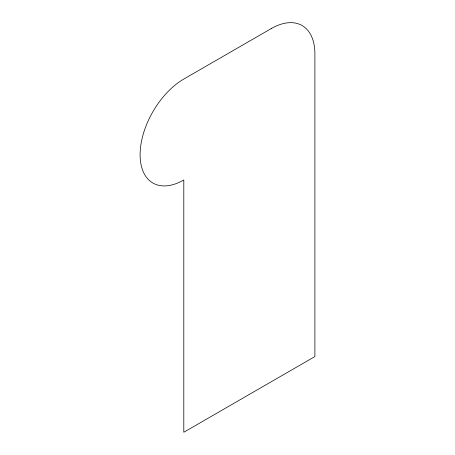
<?xml version="1.0" encoding="UTF-8"?>
<svg xmlns="http://www.w3.org/2000/svg" width="455" height="455" viewBox="0 0 455 455"><rect width="100%" height="100%" fill="white"/><g stroke="black" fill="none" stroke-linecap="round" stroke-linejoin="round"><path stroke-width="0.68" d="M271.197 28.602L183.803 79.056A61.795 35.678 -60 0 0 140.106 154.74A61.795 35.678 -60 0 0 183.803 179.97L183.803 432.25L314.894 356.566L314.894 53.832A61.795 35.678 -60 0 0 271.197 28.602"/></g></svg>
